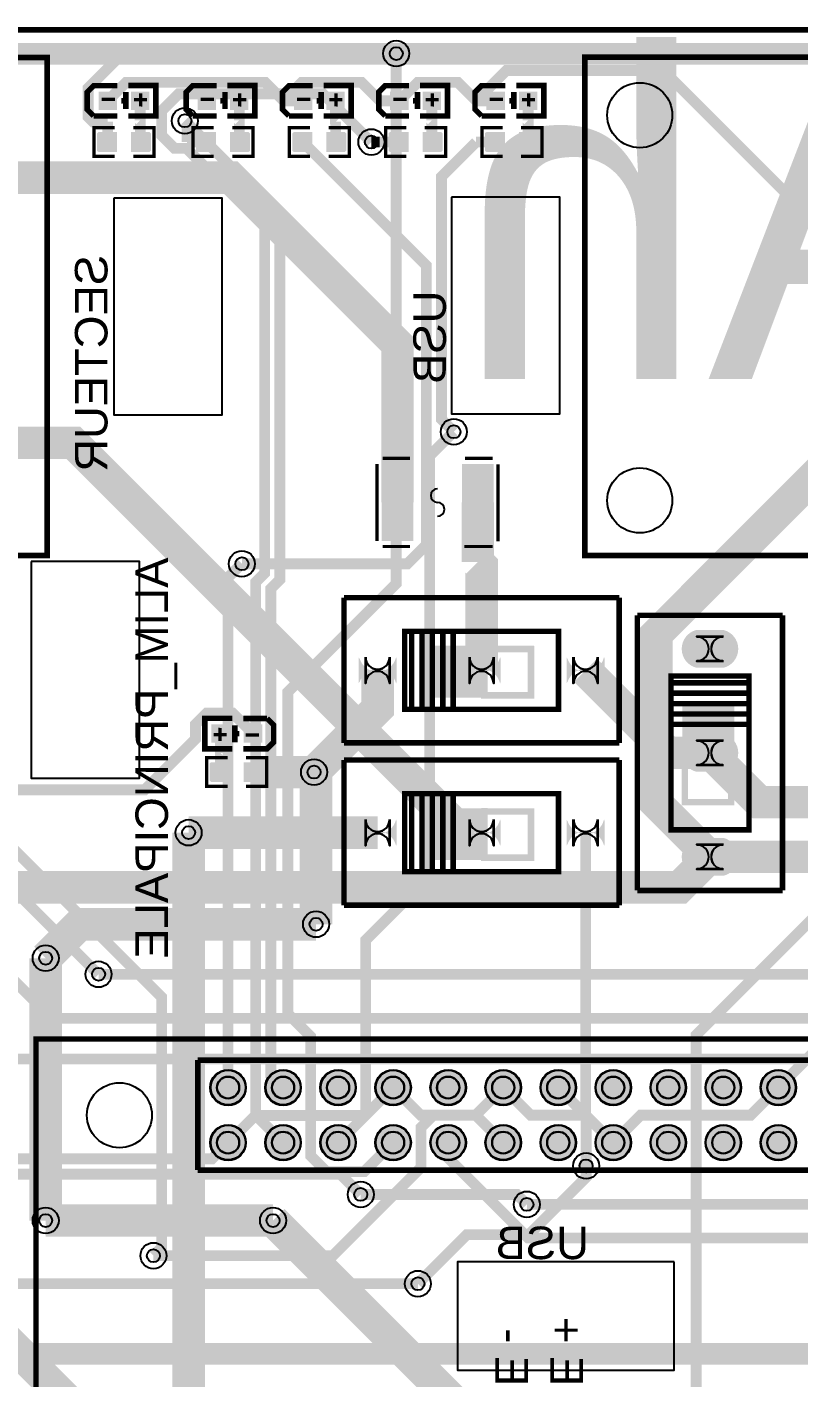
# Model space of a CAD drawing. Header units: millimetres. Extents: x 0 to 119, y 0 to 95.
# Drawn here: x 36.3 to 71.9, y 33 to 95.4 of the extents above; entities that cross this region are included whole.
import ezdxf

# ---------------------------------------------------------------- set-up
doc = ezdxf.new("R2010")
doc.units = ezdxf.units.MM
for name, color, linetype, true_color in [('BoardOutLine', 7, 'Continuous', 0xff00ff), ('BottomLayer', 7, 'Continuous', 0x0000ff), ('BottomSilkLayer', 7, 'Continuous', 0x66cc33), ('BottomSolderMaskLayer', 7, 'Continuous', 0xaa00ff), ('Document', 7, 'Continuous', 0xffffff), ('Hole', 7, 'Continuous', 0x222222), ('Multi-Layer', 7, 'Continuous', 0xc0c0c0), ('TopLayer', 7, 'Continuous', 0xff0000), ('TopPasteMaskLayer', 7, 'Continuous', 0x808080), ('TopSilkLayer', 7, 'Continuous', 0xffcc00), ('TopSolderMaskLayer', 7, 'Continuous', 0x800080)]:
    doc.layers.add(name, color=color, linetype=linetype, true_color=true_color)
doc.styles.get("Standard").update_dxf_attribs({"font": 'arial.ttf'})

msp = doc.modelspace()

# ---------------------------------------------------------------- hatches: boundary and pattern name
at = {"layer": 'BottomSolderMaskLayer'}
for points in [[(68.436, 67.524, -0.785398), (68.436, 65.774), (67.2, 65.774, -0.785398), (67.2, 67.524)], [(53.352, 66.269, -0.785398), (51.601, 66.269), (51.601, 65.049, -0.785398), (53.352, 65.049)], [(58.152, 66.269, -0.785398), (56.402, 66.269), (56.402, 65.049, -0.785398), (58.152, 65.049)], [(62.951, 66.269, -0.785398), (61.201, 66.269), (61.201, 65.049, -0.785398), (62.951, 65.049)], [(68.436, 62.724, -0.785398), (68.436, 60.974), (67.2, 60.974, -0.785398), (67.2, 62.724)], [(53.352, 58.776, -0.785398), (51.601, 58.776), (51.601, 57.556, -0.785398), (53.352, 57.556)], [(58.152, 58.776, -0.785398), (56.402, 58.776), (56.402, 57.556, -0.785398), (58.152, 57.556)], [(62.951, 58.776, -0.785398), (61.201, 58.776), (61.201, 57.556, -0.785398), (62.951, 57.556)], [(68.436, 57.924, -0.785398), (68.436, 56.174), (67.2, 56.174, -0.785398), (67.2, 57.924)], [(44.748, 46.398, 1), (46.398, 46.398, 1)], [(47.288, 46.398, 1), (48.938, 46.398, 1)], [(49.828, 46.398, 1), (51.478, 46.398, 1)], [(52.368, 46.398, 1), (54.018, 46.398, 1)], [(54.908, 46.398, 1), (56.558, 46.398, 1)], [(57.448, 46.398, 1), (59.098, 46.398, 1)], [(59.988, 46.398, 1), (61.638, 46.398, 1)], [(62.528, 46.398, 1), (64.178, 46.398, 1)], [(65.068, 46.398, 1), (66.718, 46.398, 1)], [(67.608, 46.398, 1), (69.258, 46.398, 1)], [(70.148, 46.398, 1), (71.798, 46.398, 1)], [(44.748, 43.858, 1), (46.398, 43.858, 1)], [(47.288, 43.858, 1), (48.938, 43.858, 1)], [(49.828, 43.858, 1), (51.478, 43.858, 1)], [(52.368, 43.858, 1), (54.018, 43.858, 1)], [(54.908, 43.858, 1), (56.558, 43.858, 1)], [(57.448, 43.858, 1), (59.098, 43.858, 1)], [(59.988, 43.858, 1), (61.638, 43.858, 1)], [(62.528, 43.858, 1), (64.178, 43.858, 1)], [(65.068, 43.858, 1), (66.718, 43.858, 1)], [(67.608, 43.858, 1), (69.258, 43.858, 1)], [(70.148, 43.858, 1), (71.798, 43.858, 1)]]:
    msp.add_hatch(color=256, dxfattribs=at).paths.add_polyline_path(points)
at = {"layer": 'Document'}
for points in [[(41.459, 91.685), (41.459, 92.293), (41.612, 92.293), (41.612, 91.682), (41.606, 91.682)], [(46.031, 91.685), (46.031, 92.293), (46.185, 92.293), (46.185, 91.682), (46.178, 91.682)], [(50.476, 91.685), (50.476, 92.293), (50.63, 92.293), (50.63, 91.682), (50.623, 91.682)], [(54.921, 91.685), (54.921, 92.293), (55.075, 92.293), (55.075, 91.682), (55.068, 91.682)], [(59.366, 91.685), (59.366, 92.293), (59.52, 92.293), (59.52, 91.682), (59.513, 91.682)], [(39.741, 92.092), (40.349, 92.092), (40.349, 91.938), (39.738, 91.938), (39.738, 91.945)], [(41.229, 92.08), (41.837, 92.08), (41.837, 91.926), (41.226, 91.926), (41.226, 91.933)], [(44.313, 92.092), (44.921, 92.092), (44.921, 91.938), (44.31, 91.938), (44.31, 91.945)], [(45.801, 92.08), (46.409, 92.08), (46.409, 91.926), (45.798, 91.926), (45.798, 91.933)], [(48.758, 92.092), (49.366, 92.092), (49.366, 91.938), (48.755, 91.938), (48.755, 91.945)], [(50.246, 92.08), (50.854, 92.08), (50.854, 91.926), (50.243, 91.926), (50.243, 91.933)], [(53.203, 92.092), (53.811, 92.092), (53.811, 91.938), (53.2, 91.938), (53.2, 91.945)], [(54.691, 92.08), (55.299, 92.08), (55.299, 91.926), (54.688, 91.926), (54.688, 91.933)], [(57.648, 92.092), (58.256, 92.092), (58.256, 91.938), (57.645, 91.938), (57.645, 91.945)], [(59.136, 92.08), (59.744, 92.08), (59.744, 91.926), (59.133, 91.926), (59.133, 91.933)], [(54.876, 66.789), (57.276, 66.789), (57.276, 64.389), (54.876, 64.389)], [(57.257, 64.358), (57.257, 66.758), (57.257, 66.796), (57.561, 66.796), (57.561, 64.356), (57.46, 64.356)], [(57.263, 66.789), (59.663, 66.789), (59.701, 66.789), (59.701, 66.485), (57.261, 66.485), (57.261, 66.585)], [(59.401, 64.349), (59.401, 66.749), (59.401, 66.786), (59.705, 66.786), (59.705, 64.346), (59.604, 64.346)], [(57.255, 64.652), (59.655, 64.652), (59.693, 64.652), (59.693, 64.348), (57.253, 64.348), (57.253, 64.449)], [(68.948, 64.249), (68.948, 61.849), (66.548, 61.849), (66.548, 64.249)], [(45.282, 63.002), (45.282, 62.394), (45.129, 62.394), (45.129, 63.005), (45.135, 63.005)], [(45.512, 62.606), (44.904, 62.606), (44.904, 62.76), (45.515, 62.76), (45.515, 62.753)], [(47, 62.594), (46.392, 62.594), (46.392, 62.748), (47.003, 62.748), (47.003, 62.741)], [(66.811, 61.87), (66.811, 59.47), (66.811, 59.433), (66.507, 59.433), (66.507, 61.872), (66.608, 61.872)], [(66.517, 61.869), (68.917, 61.869), (68.955, 61.869), (68.955, 61.565), (66.515, 61.565), (66.515, 61.665)], [(68.947, 61.862), (68.947, 59.462), (68.947, 59.424), (68.644, 59.424), (68.644, 61.864), (68.744, 61.864)], [(54.876, 59.296), (57.276, 59.296), (57.276, 56.896), (54.876, 56.896)], [(57.257, 56.865), (57.257, 59.265), (57.257, 59.303), (57.561, 59.303), (57.561, 56.863), (57.46, 56.863)], [(57.263, 59.296), (59.663, 59.296), (59.701, 59.296), (59.701, 58.992), (57.261, 58.992), (57.261, 59.092)], [(59.401, 56.856), (59.401, 59.256), (59.401, 59.293), (59.705, 59.293), (59.705, 56.853), (59.604, 56.853)], [(66.507, 59.725), (68.907, 59.725), (68.945, 59.725), (68.945, 59.421), (66.505, 59.421), (66.505, 59.522)], [(57.255, 57.159), (59.655, 57.159), (59.693, 57.159), (59.693, 56.855), (57.253, 56.855), (57.253, 56.956)]]:
    msp.add_hatch(color=256, dxfattribs=at).paths.add_polyline_path(points)
at = {"layer": 'Multi-Layer'}
for points in [[(68.418, 67.499, -0.785398), (68.418, 65.799), (67.218, 65.799, -0.785398), (67.218, 67.499)], [(53.327, 66.259, -0.785398), (51.627, 66.259), (51.627, 65.059, -0.785398), (53.327, 65.059)], [(58.127, 66.259, -0.785398), (56.427, 66.259), (56.427, 65.059, -0.785398), (58.127, 65.059)], [(62.926, 66.259, -0.785398), (61.226, 66.259), (61.226, 65.059, -0.785398), (62.926, 65.059)], [(68.418, 62.699, -0.785398), (68.418, 60.999), (67.218, 60.999, -0.785398), (67.218, 62.699)], [(53.327, 58.766, -0.785398), (51.627, 58.766), (51.627, 57.566, -0.785398), (53.327, 57.566)], [(58.127, 58.766, -0.785398), (56.427, 58.766), (56.427, 57.566, -0.785398), (58.127, 57.566)], [(62.926, 58.766, -0.785398), (61.226, 58.766), (61.226, 57.566, -0.785398), (62.926, 57.566)], [(68.418, 57.899, -0.785398), (68.418, 56.199), (67.218, 56.199, -0.785398), (67.218, 57.899)], [(44.773, 46.398, 1), (46.373, 46.398, 1)], [(47.313, 46.398, 1), (48.913, 46.398, 1)], [(49.853, 46.398, 1), (51.453, 46.398, 1)], [(52.393, 46.398, 1), (53.993, 46.398, 1)], [(54.933, 46.398, 1), (56.533, 46.398, 1)], [(57.473, 46.398, 1), (59.073, 46.398, 1)], [(60.013, 46.398, 1), (61.613, 46.398, 1)], [(62.553, 46.398, 1), (64.153, 46.398, 1)], [(65.093, 46.398, 1), (66.693, 46.398, 1)], [(67.633, 46.398, 1), (69.233, 46.398, 1)], [(70.173, 46.398, 1), (71.773, 46.398, 1)], [(44.773, 43.858, 1), (46.373, 43.858, 1)], [(47.313, 43.858, 1), (48.913, 43.858, 1)], [(49.853, 43.858, 1), (51.453, 43.858, 1)], [(52.393, 43.858, 1), (53.993, 43.858, 1)], [(54.933, 43.858, 1), (56.533, 43.858, 1)], [(57.473, 43.858, 1), (59.073, 43.858, 1)], [(60.013, 43.858, 1), (61.613, 43.858, 1)], [(62.553, 43.858, 1), (64.153, 43.858, 1)], [(65.093, 43.858, 1), (66.693, 43.858, 1)], [(67.633, 43.858, 1), (69.233, 43.858, 1)], [(70.173, 43.858, 1), (71.773, 43.858, 1)]]:
    msp.add_hatch(color=256, dxfattribs=at).paths.add_polyline_path(points)
at = {"layer": 'TopLayer'}
for points in [[(39.617, 92.348), (40.417, 92.348), (40.417, 91.548), (39.617, 91.548)], [(41.117, 92.348), (41.917, 92.348), (41.917, 91.548), (41.117, 91.548)], [(44.189, 92.348), (44.989, 92.348), (44.989, 91.548), (44.189, 91.548)], [(45.689, 92.348), (46.489, 92.348), (46.489, 91.548), (45.689, 91.548)], [(48.634, 92.348), (49.434, 92.348), (49.434, 91.548), (48.634, 91.548)], [(50.134, 92.348), (50.934, 92.348), (50.934, 91.548), (50.134, 91.548)], [(53.079, 92.348), (53.879, 92.348), (53.879, 91.548), (53.079, 91.548)], [(54.579, 92.348), (55.379, 92.348), (55.379, 91.548), (54.579, 91.548)], [(57.524, 92.348), (58.324, 92.348), (58.324, 91.548), (57.524, 91.548)], [(59.024, 92.348), (59.824, 92.348), (59.824, 91.548), (59.024, 91.548)], [(40.417, 89.611), (40.417, 90.475), (39.611, 90.475), (39.611, 89.611)], [(41.117, 89.611), (41.117, 90.475), (41.924, 90.475), (41.924, 89.611)], [(44.989, 89.611), (44.989, 90.475), (44.183, 90.475), (44.183, 89.611)], [(45.689, 89.611), (45.689, 90.475), (46.496, 90.475), (46.496, 89.611)], [(49.434, 89.611), (49.434, 90.475), (48.628, 90.475), (48.628, 89.611)], [(50.134, 89.611), (50.134, 90.475), (50.941, 90.475), (50.941, 89.611)], [(53.879, 89.611), (53.879, 90.475), (53.073, 90.475), (53.073, 89.611)], [(54.579, 89.611), (54.579, 90.475), (55.386, 90.475), (55.386, 89.611)], [(58.324, 89.611), (58.324, 90.475), (57.518, 90.475), (57.518, 89.611)], [(59.024, 89.611), (59.024, 90.475), (59.831, 90.475), (59.831, 89.611)], [(54.095, 75.156), (54.095, 71.657), (52.688, 71.657), (52.688, 75.156)], [(56.395, 75.156), (56.395, 71.657), (57.802, 71.657), (57.802, 75.156)], [(45.624, 62.338), (44.824, 62.338), (44.824, 63.138), (45.624, 63.138)], [(47.124, 62.338), (46.324, 62.338), (46.324, 63.138), (47.124, 63.138)], [(45.624, 61.392), (45.624, 60.528), (44.818, 60.528), (44.818, 61.392)], [(46.324, 61.392), (46.324, 60.528), (47.131, 60.528), (47.131, 61.392)]]:
    msp.add_hatch(color=256, dxfattribs=at).paths.add_polyline_path(points)
at = {"layer": 'TopPasteMaskLayer'}
for points in [[(39.617, 92.348), (40.417, 92.348), (40.417, 91.548), (39.617, 91.548)], [(41.117, 92.348), (41.917, 92.348), (41.917, 91.548), (41.117, 91.548)], [(44.189, 92.348), (44.989, 92.348), (44.989, 91.548), (44.189, 91.548)], [(45.689, 92.348), (46.489, 92.348), (46.489, 91.548), (45.689, 91.548)], [(48.634, 92.348), (49.434, 92.348), (49.434, 91.548), (48.634, 91.548)], [(50.134, 92.348), (50.934, 92.348), (50.934, 91.548), (50.134, 91.548)], [(53.079, 92.348), (53.879, 92.348), (53.879, 91.548), (53.079, 91.548)], [(54.579, 92.348), (55.379, 92.348), (55.379, 91.548), (54.579, 91.548)], [(57.524, 92.348), (58.324, 92.348), (58.324, 91.548), (57.524, 91.548)], [(59.024, 92.348), (59.824, 92.348), (59.824, 91.548), (59.024, 91.548)], [(39.572, 89.593), (40.372, 89.593), (40.422, 89.643), (40.422, 89.871), (40.052, 89.871), (40.052, 90.201), (40.422, 90.201), (40.422, 90.443), (40.372, 90.493), (39.572, 90.493), (39.522, 90.443), (39.522, 89.643)], [(41.962, 90.493), (41.162, 90.493), (41.112, 90.443), (41.112, 90.215), (41.482, 90.215), (41.482, 89.885), (41.112, 89.885), (41.112, 89.643), (41.162, 89.593), (41.962, 89.593), (42.012, 89.643), (42.012, 90.443)], [(44.144, 89.593), (44.944, 89.593), (44.994, 89.643), (44.994, 89.871), (44.624, 89.871), (44.624, 90.201), (44.994, 90.201), (44.994, 90.443), (44.944, 90.493), (44.144, 90.493), (44.094, 90.443), (44.094, 89.643)], [(46.534, 90.493), (45.734, 90.493), (45.684, 90.443), (45.684, 90.215), (46.054, 90.215), (46.054, 89.885), (45.684, 89.885), (45.684, 89.643), (45.734, 89.593), (46.534, 89.593), (46.584, 89.643), (46.584, 90.443)], [(48.589, 89.593), (49.389, 89.593), (49.439, 89.643), (49.439, 89.871), (49.069, 89.871), (49.069, 90.201), (49.439, 90.201), (49.439, 90.443), (49.389, 90.493), (48.589, 90.493), (48.539, 90.443), (48.539, 89.643)], [(50.979, 90.493), (50.179, 90.493), (50.129, 90.443), (50.129, 90.215), (50.499, 90.215), (50.499, 89.885), (50.129, 89.885), (50.129, 89.643), (50.179, 89.593), (50.979, 89.593), (51.029, 89.643), (51.029, 90.443)], [(53.034, 89.593), (53.834, 89.593), (53.884, 89.643), (53.884, 89.871), (53.514, 89.871), (53.514, 90.201), (53.884, 90.201), (53.884, 90.443), (53.834, 90.493), (53.034, 90.493), (52.984, 90.443), (52.984, 89.643)], [(55.424, 90.493), (54.624, 90.493), (54.574, 90.443), (54.574, 90.215), (54.944, 90.215), (54.944, 89.885), (54.574, 89.885), (54.574, 89.643), (54.624, 89.593), (55.424, 89.593), (55.474, 89.643), (55.474, 90.443)], [(57.479, 89.593), (58.279, 89.593), (58.329, 89.643), (58.329, 89.871), (57.959, 89.871), (57.959, 90.201), (58.329, 90.201), (58.329, 90.443), (58.279, 90.493), (57.479, 90.493), (57.429, 90.443), (57.429, 89.643)], [(59.869, 90.493), (59.069, 90.493), (59.019, 90.443), (59.019, 90.215), (59.389, 90.215), (59.389, 89.885), (59.019, 89.885), (59.019, 89.643), (59.069, 89.593), (59.869, 89.593), (59.919, 89.643), (59.919, 90.443)], [(54.095, 75.056), (54.095, 74.101), (53.995, 74.001), (53.717, 74.001), (53.617, 73.901), (53.617, 72.911), (53.717, 72.811), (53.995, 72.811), (54.095, 72.711), (54.095, 71.757), (53.995, 71.657), (52.788, 71.657), (52.688, 71.757), (52.688, 75.056), (52.788, 75.156), (53.995, 75.156)], [(56.395, 75.056), (56.395, 74.101), (56.495, 74.001), (56.773, 74.001), (56.873, 73.901), (56.873, 72.911), (56.773, 72.811), (56.495, 72.811), (56.395, 72.711), (56.395, 71.757), (56.495, 71.657), (57.702, 71.657), (57.802, 71.757), (57.802, 75.056), (57.702, 75.156), (56.495, 75.156)], [(45.624, 62.338), (44.824, 62.338), (44.824, 63.138), (45.624, 63.138)], [(47.124, 62.338), (46.324, 62.338), (46.324, 63.138), (47.124, 63.138)], [(44.779, 60.51), (45.579, 60.51), (45.629, 60.56), (45.629, 60.788), (45.259, 60.788), (45.259, 61.118), (45.629, 61.118), (45.629, 61.36), (45.579, 61.41), (44.779, 61.41), (44.729, 61.36), (44.729, 60.56)], [(47.169, 61.41), (46.369, 61.41), (46.319, 61.36), (46.319, 61.132), (46.689, 61.132), (46.689, 60.802), (46.319, 60.802), (46.319, 60.56), (46.369, 60.51), (47.169, 60.51), (47.219, 60.56), (47.219, 61.36)]]:
    msp.add_hatch(color=256, dxfattribs=at).paths.add_polyline_path(points)
at = {"layer": 'TopSolderMaskLayer'}
for points in [[(39.592, 92.374), (40.442, 92.374), (40.442, 91.523), (39.592, 91.523)], [(41.092, 92.374), (41.942, 92.374), (41.942, 91.523), (41.092, 91.523)], [(44.164, 92.374), (45.015, 92.374), (45.015, 91.523), (44.164, 91.523)], [(45.664, 92.374), (46.515, 92.374), (46.515, 91.523), (45.664, 91.523)], [(48.609, 92.374), (49.46, 92.374), (49.46, 91.523), (48.609, 91.523)], [(50.109, 92.374), (50.96, 92.374), (50.96, 91.523), (50.109, 91.523)], [(53.054, 92.374), (53.905, 92.374), (53.905, 91.523), (53.054, 91.523)], [(54.554, 92.374), (55.405, 92.374), (55.405, 91.523), (54.554, 91.523)], [(57.499, 92.374), (58.35, 92.374), (58.35, 91.523), (57.499, 91.523)], [(58.999, 92.374), (59.85, 92.374), (59.85, 91.523), (58.999, 91.523)], [(40.442, 89.586), (40.442, 90.501), (39.585, 90.501), (39.585, 89.586)], [(41.092, 89.586), (41.092, 90.501), (41.949, 90.501), (41.949, 89.586)], [(45.014, 89.586), (45.014, 90.501), (44.157, 90.501), (44.157, 89.586)], [(45.664, 89.586), (45.664, 90.501), (46.521, 90.501), (46.521, 89.586)], [(49.459, 89.586), (49.459, 90.501), (48.602, 90.501), (48.602, 89.586)], [(50.109, 89.586), (50.109, 90.501), (50.966, 90.501), (50.966, 89.586)], [(53.905, 89.586), (53.905, 90.501), (53.047, 90.501), (53.047, 89.586)], [(54.554, 89.586), (54.554, 90.501), (55.411, 90.501), (55.411, 89.586)], [(58.35, 89.586), (58.35, 90.501), (57.492, 90.501), (57.492, 89.586)], [(58.999, 89.586), (58.999, 90.501), (59.856, 90.501), (59.856, 89.586)], [(54.121, 75.181), (54.121, 71.631), (52.663, 71.631), (52.663, 75.181)], [(56.37, 75.181), (56.37, 71.631), (57.827, 71.631), (57.827, 75.181)], [(68.436, 67.524, -0.785398), (68.436, 65.774), (67.2, 65.774, -0.785398), (67.2, 67.524)], [(53.352, 66.269, -0.785398), (51.601, 66.269), (51.601, 65.049, -0.785398), (53.352, 65.049)], [(58.152, 66.269, -0.785398), (56.402, 66.269), (56.402, 65.049, -0.785398), (58.152, 65.049)], [(62.951, 66.269, -0.785398), (61.201, 66.269), (61.201, 65.049, -0.785398), (62.951, 65.049)], [(45.649, 62.313), (44.799, 62.313), (44.799, 63.164), (45.649, 63.164)], [(47.149, 62.313), (46.299, 62.313), (46.299, 63.164), (47.149, 63.164)], [(68.436, 62.724, -0.785398), (68.436, 60.974), (67.2, 60.974, -0.785398), (67.2, 62.724)], [(45.649, 61.418), (45.649, 60.503), (44.792, 60.503), (44.792, 61.418)], [(46.299, 61.418), (46.299, 60.503), (47.156, 60.503), (47.156, 61.418)], [(53.352, 58.776, -0.785398), (51.601, 58.776), (51.601, 57.556, -0.785398), (53.352, 57.556)], [(58.152, 58.776, -0.785398), (56.402, 58.776), (56.402, 57.556, -0.785398), (58.152, 57.556)], [(62.951, 58.776, -0.785398), (61.201, 58.776), (61.201, 57.556, -0.785398), (62.951, 57.556)], [(68.436, 57.924, -0.785398), (68.436, 56.174), (67.2, 56.174, -0.785398), (67.2, 57.924)], [(44.748, 46.398, 1), (46.398, 46.398, 1)], [(47.288, 46.398, 1), (48.938, 46.398, 1)], [(49.828, 46.398, 1), (51.478, 46.398, 1)], [(52.368, 46.398, 1), (54.018, 46.398, 1)], [(54.908, 46.398, 1), (56.558, 46.398, 1)], [(57.448, 46.398, 1), (59.098, 46.398, 1)], [(59.988, 46.398, 1), (61.638, 46.398, 1)], [(62.528, 46.398, 1), (64.178, 46.398, 1)], [(65.068, 46.398, 1), (66.718, 46.398, 1)], [(67.608, 46.398, 1), (69.258, 46.398, 1)], [(70.148, 46.398, 1), (71.798, 46.398, 1)], [(44.748, 43.858, 1), (46.398, 43.858, 1)], [(47.288, 43.858, 1), (48.938, 43.858, 1)], [(49.828, 43.858, 1), (51.478, 43.858, 1)], [(52.368, 43.858, 1), (54.018, 43.858, 1)], [(54.908, 43.858, 1), (56.558, 43.858, 1)], [(57.448, 43.858, 1), (59.098, 43.858, 1)], [(59.988, 43.858, 1), (61.638, 43.858, 1)], [(62.528, 43.858, 1), (64.178, 43.858, 1)], [(65.068, 43.858, 1), (66.718, 43.858, 1)], [(67.608, 43.858, 1), (69.258, 43.858, 1)], [(70.148, 43.858, 1), (71.798, 43.858, 1)]]:
    msp.add_hatch(color=256, dxfattribs=at).paths.add_polyline_path(points)

# ---------------------------------------------------------------- linework, layer by layer
at = {"layer": 'BoardOutLine', "const_width": 0.254}
msp.add_lwpolyline([(7, 0), (0, 0), (0, 95.225), (102.596, 95.225)], dxfattribs=at)
at = {"layer": 'BottomLayer'}
for points, const_width in [([(53.193, 43.858), (51.852, 42.517), (50.11, 42.517), (49.383, 43.245), (49.383, 48.76), (48.332, 49.812), (48.332, 64.654), (53.334, 69.656), (53.334, 94.125)], 0.5), ([(48.113, 43.858), (46.843, 45.128), (46.843, 69.723), (47.261, 70.141), (47.261, 86.146), (43.654, 89.754), (43.096, 89.754), (42.507, 90.342), (42.507, 91.484), (43.294, 92.27), (49.959, 92.27), (52.186, 90.043)], 0.5), ([(48.113, 46.398), (47.545, 46.966), (47.545, 69.432), (47.963, 69.85), (47.963, 86.639), (43.578, 91.024)], 0.5), ([(42.127, 38.639), (42.508, 39.02), (42.508, 50.576), (21.191, 71.892), (21.191, 86.741)], 0.5), ([(99.939, 82.462), (88.499, 71.022), (88.499, 69.439), (82.894, 63.834), (82.191, 63.834), (67.181, 48.825), (67.181, 25.599), (62.106, 20.524), (62.106, 10.591)], 0.5), ([(50.653, 43.858), (51.923, 45.128), (51.923, 53.199), (54.877, 56.152), (54.877, 75.551), (55.995, 76.67)], 0.5), ([(45.573, 46.398), (45.573, 69.94), (46.21, 70.577)], 0.5), ([(52.476, 65.659), (52.476, 63.895), (49.542, 60.96)], 1.5), ([(67.818, 61.849), (65.886, 61.849), (62.076, 65.659)], 1.5), ([(49.542, 60.96), (49.634, 60.867), (49.634, 53.937)], 1.5), ([(17.018, 58.475), (18.319, 59.776), (31.446, 59.776), (39.595, 51.627)], 0.5), ([(58.166, 9.017), (58.166, 15.48), (43.751, 29.895), (43.751, 58.166)], 1.5), ([(62.076, 58.166), (62.076, 45.128)], 0.5), ([(24.638, 55.935), (24.638, 45.485), (48.006, 22.117), (48.006, 9.017)], 1.5), ([(37.153, 52.37), (37.153, 40.26)], 1.5), ([(70.973, 46.398), (74.45, 49.875), (74.45, 52.959)], 0.5), ([(58.273, 46.398), (57.003, 45.128), (54.463, 45.128), (53.193, 46.398)], 0.5), ([(58.273, 46.398), (59.543, 45.128), (62.076, 45.128)], 0.5), ([(62.076, 45.128), (62.083, 45.128), (63.353, 43.858)], 0.5), ([(54.334, 37.347), (56.598, 39.61), (59.455, 39.61), (62.101, 42.256), (62.101, 42.783)], 0.5), ([(59.364, 41.007), (58.906, 41.466), (51.698, 41.466)], 0.5), ([(47.648, 40.26), (60.479, 27.429), (60.479, 9.244), (60.706, 9.017)], 1.5)]:
    msp.add_lwpolyline(points, dxfattribs=dict(at, const_width=const_width))
at = {"layer": 'BottomSilkLayer', "const_width": 1}
msp.add_lwpolyline([(5.207, 94.107), (96.207, 94.107), (96.207, 34.107), (5.207, 34.107), (5.207, 94.107)], close=True, dxfattribs=at)
at = {"layer": 'BottomSolderMaskLayer'}
for points in [[(68.436, 67.215), (67.2, 67.215)], [(51.91, 66.269), (51.91, 65.049)], [(53.043, 66.269), (53.043, 65.049)], [(56.71, 66.269), (56.71, 65.049)], [(57.843, 66.269), (57.843, 65.049)], [(61.51, 66.269), (61.51, 65.049)], [(62.643, 66.269), (62.643, 65.049)], [(68.436, 66.083), (67.2, 66.083)], [(68.436, 62.415), (67.2, 62.415)], [(68.436, 61.283), (67.2, 61.283)], [(51.91, 58.776), (51.91, 57.556)], [(53.043, 58.776), (53.043, 57.556)], [(56.71, 58.776), (56.71, 57.556)], [(57.843, 58.776), (57.843, 57.556)], [(61.51, 58.776), (61.51, 57.556)], [(62.643, 58.776), (62.643, 57.556)], [(68.436, 57.615), (67.2, 57.615)], [(68.436, 56.483), (67.2, 56.483)]]:
    msp.add_lwpolyline(points, close=True, dxfattribs=at)
for centre, radius in [((45.573, 46.398), 0.825), ((45.573, 46.398), 0.516), ((48.113, 46.398), 0.825), ((48.113, 46.398), 0.516), ((50.653, 46.398), 0.825), ((50.653, 46.398), 0.516), ((53.193, 46.398), 0.825), ((53.193, 46.398), 0.516), ((55.733, 46.398), 0.825), ((55.733, 46.398), 0.516), ((58.273, 46.398), 0.825), ((58.273, 46.398), 0.516), ((60.813, 46.398), 0.825), ((60.813, 46.398), 0.516), ((63.353, 46.398), 0.825), ((63.353, 46.398), 0.516), ((65.893, 46.398), 0.825), ((65.893, 46.398), 0.516), ((68.433, 46.398), 0.825), ((68.433, 46.398), 0.516), ((70.973, 46.398), 0.825), ((70.973, 46.398), 0.516), ((45.573, 43.858), 0.825), ((45.573, 43.858), 0.516), ((48.113, 43.858), 0.825), ((48.113, 43.858), 0.516), ((50.653, 43.858), 0.825), ((50.653, 43.858), 0.516), ((53.193, 43.858), 0.825), ((53.193, 43.858), 0.516), ((55.733, 43.858), 0.825), ((55.733, 43.858), 0.516), ((58.273, 43.858), 0.825), ((58.273, 43.858), 0.516), ((60.813, 43.858), 0.825), ((60.813, 43.858), 0.516), ((63.353, 43.858), 0.825), ((63.353, 43.858), 0.516), ((65.893, 43.858), 0.825), ((65.893, 43.858), 0.516), ((68.433, 43.858), 0.825), ((68.433, 43.858), 0.516), ((70.973, 43.858), 0.825), ((70.973, 43.858), 0.516)]:
    msp.add_circle(centre, radius, dxfattribs=at)
for centre, start, end in [((67.2, 66.649), 270, 450), ((68.436, 66.649), 450, 270), ((52.476, 66.269), 180, 0), ((57.276, 66.269), 180, 0), ((62.076, 66.269), 180, 0), ((52.476, 65.049), 0, 180), ((57.276, 65.049), 0, 180), ((62.076, 65.049), 0, 180), ((67.2, 61.849), 270, 450), ((68.436, 61.849), 450, 270), ((52.476, 58.776), 180, 0), ((57.276, 58.776), 180, 0), ((62.076, 58.776), 180, 0), ((52.476, 57.556), 0, 180), ((57.276, 57.556), 0, 180), ((62.076, 57.556), 0, 180), ((67.2, 57.049), 270, 450), ((68.436, 57.049), 450, 270)]:
    msp.add_arc(centre, 0.566, start, end, dxfattribs=at)
at = {"layer": 'Hole'}
for centre in [(53.334, 94.125), (43.578, 91.024), (52.186, 90.043), (55.995, 76.67), (46.21, 70.577), (49.542, 60.96), (43.751, 58.166), (49.634, 53.937), (37.153, 52.37), (39.595, 51.627), (62.101, 42.783), (51.698, 41.466), (59.364, 41.007), (37.153, 40.26), (47.648, 40.26), (42.127, 38.639), (54.335, 37.347)]:
    msp.add_circle(centre, 0.3, dxfattribs=at)
at = {"layer": 'Multi-Layer'}
for points in [[(40.299, 87.448), (40.299, 77.448), (45.299, 77.448), (45.299, 87.448)], [(55.88, 87.503), (55.88, 77.503), (60.88, 77.503), (60.88, 87.503)], [(36.489, 70.684), (36.489, 60.684), (41.489, 60.684), (41.489, 70.684)], [(68.418, 67.199), (67.218, 67.199)], [(51.926, 66.259), (51.926, 65.059)], [(53.026, 66.259), (53.026, 65.059)], [(56.726, 66.259), (56.726, 65.059)], [(57.826, 66.259), (57.826, 65.059)], [(61.526, 66.259), (61.526, 65.059)], [(62.626, 66.259), (62.626, 65.059)], [(68.418, 66.099), (67.218, 66.099)], [(68.418, 62.399), (67.218, 62.399)], [(68.418, 61.299), (67.218, 61.299)], [(51.926, 58.766), (51.926, 57.566)], [(53.026, 58.766), (53.026, 57.566)], [(56.726, 58.766), (56.726, 57.566)], [(57.826, 58.766), (57.826, 57.566)], [(61.526, 58.766), (61.526, 57.566)], [(62.626, 58.766), (62.626, 57.566)], [(68.418, 57.599), (67.218, 57.599)], [(68.418, 56.499), (67.218, 56.499)], [(66.167, 38.354), (56.167, 38.354), (56.167, 33.354), (66.167, 33.354)]]:
    msp.add_lwpolyline(points, close=True, dxfattribs=at)
for centre, radius in [((53.334, 94.125), 0.6), ((64.579, 91.282), 1.5), ((43.578, 91.024), 0.6), ((52.186, 90.043), 0.6), ((55.995, 76.67), 0.6), ((64.579, 73.502), 1.5), ((46.21, 70.577), 0.6), ((49.542, 60.96), 0.6), ((43.751, 58.166), 0.6), ((49.634, 53.937), 0.6), ((37.153, 52.37), 0.6), ((39.595, 51.627), 0.6), ((45.573, 46.398), 0.8), ((45.573, 46.398), 0.5), ((48.113, 46.398), 0.8), ((48.113, 46.398), 0.5), ((50.653, 46.398), 0.8), ((50.653, 46.398), 0.5), ((53.193, 46.398), 0.8), ((53.193, 46.398), 0.5), ((55.733, 46.398), 0.8), ((55.733, 46.398), 0.5), ((58.273, 46.398), 0.8), ((58.273, 46.398), 0.5), ((60.813, 46.398), 0.8), ((60.813, 46.398), 0.5), ((63.353, 46.398), 0.8), ((63.353, 46.398), 0.5), ((65.893, 46.398), 0.8), ((65.893, 46.398), 0.5), ((68.433, 46.398), 0.8), ((68.433, 46.398), 0.5), ((70.973, 46.398), 0.8), ((70.973, 46.398), 0.5), ((40.556, 45.12), 1.5), ((45.573, 43.858), 0.8), ((45.573, 43.858), 0.5), ((48.113, 43.858), 0.8), ((48.113, 43.858), 0.5), ((50.653, 43.858), 0.8), ((50.653, 43.858), 0.5), ((53.193, 43.858), 0.8), ((53.193, 43.858), 0.5), ((55.733, 43.858), 0.8), ((55.733, 43.858), 0.5), ((58.273, 43.858), 0.8), ((58.273, 43.858), 0.5), ((60.813, 43.858), 0.8), ((60.813, 43.858), 0.5), ((63.353, 43.858), 0.8), ((63.353, 43.858), 0.5), ((65.893, 43.858), 0.8), ((65.893, 43.858), 0.5), ((68.433, 43.858), 0.8), ((68.433, 43.858), 0.5), ((70.973, 43.858), 0.8), ((70.973, 43.858), 0.5), ((62.101, 42.783), 0.6), ((51.698, 41.466), 0.6), ((59.364, 41.007), 0.6), ((37.153, 40.26), 0.6), ((47.648, 40.26), 0.6), ((42.127, 38.639), 0.6), ((54.335, 37.347), 0.6)]:
    msp.add_circle(centre, radius, dxfattribs=at)
for centre, start, end in [((67.218, 66.649), 270, 450), ((68.418, 66.649), 450, 270), ((52.476, 66.259), 180, 0), ((57.276, 66.259), 180, 0), ((62.076, 66.259), 180, 0), ((52.476, 65.059), 0, 180), ((57.276, 65.059), 0, 180), ((62.076, 65.059), 0, 180), ((67.218, 61.849), 270, 450), ((68.418, 61.849), 450, 270), ((52.476, 58.766), 180, 0), ((57.276, 58.766), 180, 0), ((62.076, 58.766), 180, 0), ((52.476, 57.566), 0, 180), ((57.276, 57.566), 0, 180), ((62.076, 57.566), 0, 180), ((67.218, 57.049), 270, 450), ((68.418, 57.049), 450, 270)]:
    msp.add_arc(centre, 0.55, start, end, dxfattribs=at)
at = {"layer": 'TopLayer'}
for points, const_width in [([(40.014, 90.976), (39.337, 90.976), (39.111, 91.201), (39.111, 92.528), (40.709, 94.125), (53.334, 94.125)], 0.5), ([(88.513, 84.963), (74.051, 84.963), (65.67, 93.344), (58.42, 93.344), (57.024, 91.948)], 0.5), ([(44.589, 92.8), (40.869, 92.8), (40.017, 91.948)], 0.5), ([(44.589, 92.8), (44.589, 91.948)], 0.5), ([(48.134, 91.948), (47.282, 92.8), (44.589, 92.8)], 0.5), ([(48.134, 91.948), (48.985, 92.8), (51.727, 92.8), (52.579, 91.948)], 0.5), ([(53.479, 91.948), (54.331, 92.8), (56.172, 92.8), (57.024, 91.948)], 0.5), ([(41.517, 91.948), (41.517, 91.047)], 0.5), ([(46.089, 91.948), (46.089, 91.047)], 0.5), ([(49.034, 91.948), (48.134, 91.948)], 0.5), ([(50.534, 91.948), (50.534, 90.979), (50.537, 90.976)], 0.5), ([(53.479, 91.948), (52.579, 91.948)], 0.5), ([(54.979, 91.948), (54.979, 91.047)], 0.5), ([(57.924, 91.948), (57.024, 91.948)], 0.5), ([(59.424, 91.948), (59.424, 91.047)], 0.5), ([(40.014, 90.043), (40.014, 90.976)], 0.5), ([(41.517, 91.047), (41.52, 91.044), (41.52, 90.043)], 0.5), ([(43.682, 90.043), (43.682, 90.92), (43.578, 91.024)], 0.5), ([(46.089, 91.047), (46.092, 91.044), (46.092, 90.043)], 0.5), ([(50.537, 90.043), (50.537, 90.976)], 0.5), ([(54.979, 91.047), (54.982, 91.044), (54.982, 90.043)], 0.5), ([(59.424, 91.047), (59.427, 91.044), (59.427, 90.043)], 0.5), ([(44.586, 90.043), (43.682, 90.043)], 0.5), ([(46.21, 70.577), (53.847, 70.577), (54.727, 71.457), (54.727, 84.347), (49.031, 90.043)], 0.5), ([(52.572, 90.043), (52.186, 90.043)], 0.5), ([(53.476, 90.043), (52.572, 90.043)], 0.5), ([(57.017, 90.043), (55.428, 88.455), (55.428, 77.236), (55.995, 76.67)], 0.5), ([(57.921, 90.043), (57.017, 90.043)], 0.5), ([(53.392, 73.406), (53.392, 80.709), (45.7, 88.4), (25.474, 88.4), (25.146, 88.727)], 1.5), ([(89.417, 79.883), (77.904, 79.883), (65.339, 67.318), (65.339, 59.528), (67.818, 57.049)], 1.5), ([(25.146, 75.565), (25.743, 76.162), (38.43, 76.162), (56.427, 58.166), (57.277, 58.166)], 1.5), ([(57.099, 73.406), (57.099, 70.656)], 1.5), ([(57.277, 65.659), (57.277, 70.478), (57.099, 70.656)], 1.5), ([(46.724, 62.738), (45.77, 63.692), (44.598, 63.692), (44.073, 63.167), (44.073, 62.487), (41.728, 60.142), (15.429, 60.142)], 0.5), ([(45.224, 62.738), (45.224, 61.837)], 0.5), ([(67.818, 61.849), (70.091, 59.576), (75.628, 59.576), (76.318, 60.267), (76.318, 60.96)], 1.5), ([(45.224, 61.837), (45.221, 61.834), (45.221, 60.96)], 0.5), ([(49.542, 60.96), (46.727, 60.96)], 1.5), ([(81.133, 43.858), (79.845, 45.146), (77.898, 45.146), (77.323, 45.721), (77.323, 46.927), (76.532, 47.718), (18.304, 47.718), (10.46, 55.562), (10.46, 56.997), (11.938, 58.475)], 0.5), ([(52.476, 58.166), (43.751, 58.166)], 1.5), ([(67.818, 57.049), (66.407, 55.639), (24.934, 55.639), (24.638, 55.935)], 1.5), ([(67.818, 57.049), (73.86, 57.049), (77.95, 52.959)], 1.5), ([(11.938, 55.935), (13.608, 54.265), (32.772, 54.265), (37.44, 49.598), (77.933, 49.598), (81.133, 46.398)], 0.5), ([(49.634, 53.937), (38.719, 53.937), (37.153, 52.37)], 1.5), ([(39.595, 51.627), (77.423, 51.627), (80.943, 48.107), (81.308, 48.107), (82.403, 47.013), (82.403, 43.245), (83.131, 42.517), (84.872, 42.517), (86.213, 43.858)], 0.5), ([(45.573, 43.858), (44.827, 43.112), (30.692, 43.112), (30.352, 43.451), (18.975, 43.451), (11.44, 50.985), (3.472, 50.985), (2.794, 50.307), (2.794, 49.784)], 0.5), ([(53.193, 46.398), (51.905, 45.11), (46.825, 45.11), (45.573, 43.858)], 0.5), ([(60.813, 46.398), (62.101, 45.11), (62.101, 42.783)], 0.5), ([(70.973, 46.398), (69.703, 45.128), (64.623, 45.128), (63.353, 43.858)], 0.5), ([(42.127, 38.639), (50.407, 38.639), (54.481, 42.713), (54.481, 44.553), (55.056, 45.128), (57.003, 45.128), (58.273, 43.858)], 0.5), ([(99.568, 15.24), (75.351, 39.457), (59.428, 39.457), (55.733, 43.152), (55.733, 43.858)], 0.5), ([(59.364, 41.007), (90.982, 41.007), (93.833, 43.858)], 0.5), ([(29.917, 42.4), (50.764, 42.4), (51.698, 41.466)], 0.5), ([(47.648, 40.26), (37.153, 40.26)], 1.5), ([(54.334, 37.347), (5.08, 37.347)], 0.5)]:
    msp.add_lwpolyline(points, dxfattribs=dict(at, const_width=const_width))
at = {"layer": 'TopSilkLayer', "const_width": 0.254}
for points in [[(1.153, 93.942), (37.221, 93.942), (37.221, 70.955), (1.153, 70.955), (1.153, 93.942)], [(62.039, 93.962), (101.439, 93.962), (101.439, 70.962), (62.039, 70.962), (62.039, 93.962)], [(36.703, 48.641), (101.727, 48.641), (101.727, 18.669), (36.703, 18.669), (36.703, 48.641)]]:
    msp.add_lwpolyline(points, close=True, dxfattribs=at)
at = {"layer": 'TopSilkLayer'}
for points, const_width in [([(40.467, 92.648), (39.367, 92.648), (39.067, 92.348), (39.067, 91.548), (39.367, 91.248)], 0.254), ([(40.857, 92.348), (40.857, 91.568)], 0.254), ([(40.968, 92.649), (42.238, 92.649), (42.238, 91.247), (40.968, 91.247)], 0.254), ([(45.039, 92.648), (43.939, 92.648), (43.639, 92.348), (43.639, 91.548), (43.939, 91.248)], 0.254), ([(45.429, 92.348), (45.429, 91.568)], 0.254), ([(45.54, 92.649), (46.81, 92.649), (46.81, 91.247), (45.54, 91.247)], 0.254), ([(49.484, 92.648), (48.384, 92.648), (48.084, 92.348), (48.084, 91.548), (48.384, 91.248)], 0.254), ([(49.874, 92.348), (49.874, 91.568)], 0.254), ([(49.985, 92.649), (51.255, 92.649), (51.255, 91.247), (49.985, 91.247)], 0.254), ([(53.929, 92.648), (52.829, 92.648), (52.529, 92.348), (52.529, 91.548), (52.829, 91.248)], 0.254), ([(54.319, 92.348), (54.319, 91.568)], 0.254), ([(54.43, 92.649), (55.7, 92.649), (55.7, 91.247), (54.43, 91.247)], 0.254), ([(58.374, 92.648), (57.274, 92.648), (56.974, 92.348), (56.974, 91.548), (57.274, 91.248)], 0.254), ([(58.764, 92.348), (58.764, 91.568)], 0.254), ([(58.875, 92.649), (60.145, 92.649), (60.145, 91.247), (58.875, 91.247)], 0.254), ([(40.857, 91.95), (40.648, 91.948)], 0.254), ([(45.429, 91.95), (45.22, 91.948)], 0.254), ([(49.874, 91.95), (49.665, 91.948)], 0.254), ([(54.319, 91.95), (54.11, 91.948)], 0.254), ([(58.764, 91.95), (58.555, 91.948)], 0.254), ([(39.367, 91.248), (40.467, 91.248)], 0.254), ([(43.939, 91.248), (45.039, 91.248)], 0.254), ([(48.384, 91.248), (49.484, 91.248)], 0.254), ([(52.829, 91.248), (53.929, 91.248)], 0.254), ([(57.274, 91.248), (58.374, 91.248)], 0.254), ([(40.341, 89.383), (39.382, 89.383), (39.382, 90.704), (40.341, 90.704)], 0.152), ([(41.193, 89.383), (42.152, 89.383), (42.152, 90.704), (41.193, 90.704)], 0.152), ([(44.913, 89.383), (43.954, 89.383), (43.954, 90.704), (44.913, 90.704)], 0.152), ([(45.765, 89.383), (46.724, 89.383), (46.724, 90.704), (45.765, 90.704)], 0.152), ([(49.358, 89.383), (48.399, 89.383), (48.399, 90.704), (49.358, 90.704)], 0.152), ([(50.21, 89.383), (51.169, 89.383), (51.169, 90.704), (50.21, 90.704)], 0.152), ([(53.803, 89.383), (52.844, 89.383), (52.844, 90.704), (53.803, 90.704)], 0.152), ([(54.655, 89.383), (55.614, 89.383), (55.614, 90.704), (54.655, 90.704)], 0.152), ([(58.248, 89.383), (57.289, 89.383), (57.289, 90.704), (58.248, 90.704)], 0.152), ([(59.1, 89.383), (60.059, 89.383), (60.059, 90.704), (59.1, 90.704)], 0.152), ([(53.975, 75.438), (52.705, 75.438)], 0.152), ([(56.515, 75.438), (57.785, 75.438)], 0.152), ([(52.451, 71.628), (52.451, 75.184)], 0.152), ([(58.039, 71.608), (58.039, 75.164)], 0.152), ([(52.705, 71.374), (53.975, 71.374)], 0.152), ([(57.785, 71.374), (56.48, 71.374)], 0.152), ([(50.926, 69.009), (50.926, 62.309)], 0.254), ([(50.926, 69.009), (63.626, 69.009)], 0.254), ([(63.626, 69.009), (63.626, 62.309)], 0.254), ([(71.168, 68.199), (64.468, 68.199)], 0.254), ([(64.468, 55.499), (64.468, 68.199)], 0.254), ([(71.168, 68.199), (71.168, 55.499)], 0.254), ([(59.726, 67.459), (53.726, 67.459), (53.726, 63.859), (60.826, 63.859), (60.826, 66.959), (60.826, 67.459), (59.826, 67.459)], 0.254), ([(54.044, 67.459), (54.044, 63.859), (54.034, 63.859)], 0.254), ([(54.524, 67.459), (54.524, 63.859), (54.514, 63.859)], 0.254), ([(55.003, 67.459), (55.003, 63.859), (54.994, 63.859)], 0.254), ([(55.483, 67.459), (55.483, 63.859), (55.474, 63.859)], 0.254), ([(55.963, 67.459), (55.963, 63.859), (56.019, 63.859)], 0.254), ([(60.017, 67.459), (59.593, 67.459)], 0.254), ([(69.618, 59.399), (69.618, 65.399), (66.018, 65.399), (66.018, 58.299), (69.118, 58.299), (69.618, 58.299), (69.618, 59.299)], 0.254), ([(69.618, 65.082), (66.018, 65.082), (66.018, 65.091)], 0.254), ([(69.618, 64.602), (66.018, 64.602), (66.018, 64.611)], 0.254), ([(69.618, 64.122), (66.018, 64.122), (66.018, 64.132)], 0.254), ([(69.618, 63.642), (66.018, 63.642), (66.018, 63.652)], 0.254), ([(45.773, 62.037), (44.503, 62.037), (44.503, 63.439), (45.773, 63.439)], 0.254), ([(45.884, 62.338), (45.884, 63.118)], 0.254), ([(46.274, 62.038), (47.374, 62.038), (47.674, 62.338), (47.674, 63.138), (47.374, 63.438)], 0.254), ([(47.374, 63.438), (46.274, 63.438)], 0.254), ([(69.618, 63.163), (66.018, 63.163), (66.018, 63.106)], 0.254), ([(45.884, 62.736), (46.093, 62.738)], 0.254), ([(63.626, 62.309), (50.926, 62.309)], 0.254), ([(45.548, 61.621), (44.589, 61.621), (44.589, 60.3), (45.548, 60.3)], 0.152), ([(46.4, 61.621), (47.359, 61.621), (47.359, 60.3), (46.4, 60.3)], 0.152), ([(50.926, 61.516), (50.926, 54.816)], 0.254), ([(50.926, 61.516), (63.626, 61.516)], 0.254), ([(63.626, 61.516), (63.626, 54.816)], 0.254), ([(59.726, 59.966), (53.726, 59.966), (53.726, 56.366), (60.826, 56.366), (60.826, 59.466), (60.826, 59.966), (59.826, 59.966)], 0.254), ([(54.044, 59.966), (54.044, 56.366), (54.034, 56.366)], 0.254), ([(54.524, 59.966), (54.524, 56.366), (54.514, 56.366)], 0.254), ([(55.003, 59.966), (55.003, 56.366), (54.994, 56.366)], 0.254), ([(55.483, 59.966), (55.483, 56.366), (55.474, 56.366)], 0.254), ([(55.963, 59.966), (55.963, 56.366), (56.019, 56.366)], 0.254), ([(60.017, 59.966), (59.593, 59.966)], 0.254), ([(69.618, 59.109), (69.618, 59.532)], 0.254), ([(71.168, 55.499), (64.468, 55.499)], 0.254), ([(63.626, 54.816), (50.926, 54.816)], 0.254), ([(95.23, 47.668), (44.176, 47.668)], 0.254), ([(44.176, 42.588), (44.176, 47.668)], 0.254), ([(95.23, 42.588), (44.176, 42.588)], 0.254)]:
    msp.add_lwpolyline(points, dxfattribs=dict(at, const_width=const_width))
for centre, start, end in [((55.245, 73.724), 90, 270), ((55.245, 73.089), 270, 90)]:
    msp.add_arc(centre, 0.318, start, end, dxfattribs=at)
at = {"layer": 'TopSolderMaskLayer'}
for points in [[(68.436, 67.215), (67.2, 67.215)], [(51.91, 66.269), (51.91, 65.049)], [(53.043, 66.269), (53.043, 65.049)], [(56.71, 66.269), (56.71, 65.049)], [(57.843, 66.269), (57.843, 65.049)], [(61.51, 66.269), (61.51, 65.049)], [(62.643, 66.269), (62.643, 65.049)], [(68.436, 66.083), (67.2, 66.083)], [(68.436, 62.415), (67.2, 62.415)], [(68.436, 61.283), (67.2, 61.283)], [(51.91, 58.776), (51.91, 57.556)], [(53.043, 58.776), (53.043, 57.556)], [(56.71, 58.776), (56.71, 57.556)], [(57.843, 58.776), (57.843, 57.556)], [(61.51, 58.776), (61.51, 57.556)], [(62.643, 58.776), (62.643, 57.556)], [(68.436, 57.615), (67.2, 57.615)], [(68.436, 56.483), (67.2, 56.483)]]:
    msp.add_lwpolyline(points, close=True, dxfattribs=at)
for centre, radius in [((45.573, 46.398), 0.825), ((45.573, 46.398), 0.516), ((48.113, 46.398), 0.825), ((48.113, 46.398), 0.516), ((50.653, 46.398), 0.825), ((50.653, 46.398), 0.516), ((53.193, 46.398), 0.825), ((53.193, 46.398), 0.516), ((55.733, 46.398), 0.825), ((55.733, 46.398), 0.516), ((58.273, 46.398), 0.825), ((58.273, 46.398), 0.516), ((60.813, 46.398), 0.825), ((60.813, 46.398), 0.516), ((63.353, 46.398), 0.825), ((63.353, 46.398), 0.516), ((65.893, 46.398), 0.825), ((65.893, 46.398), 0.516), ((68.433, 46.398), 0.825), ((68.433, 46.398), 0.516), ((70.973, 46.398), 0.825), ((70.973, 46.398), 0.516), ((45.573, 43.858), 0.825), ((45.573, 43.858), 0.516), ((48.113, 43.858), 0.825), ((48.113, 43.858), 0.516), ((50.653, 43.858), 0.825), ((50.653, 43.858), 0.516), ((53.193, 43.858), 0.825), ((53.193, 43.858), 0.516), ((55.733, 43.858), 0.825), ((55.733, 43.858), 0.516), ((58.273, 43.858), 0.825), ((58.273, 43.858), 0.516), ((60.813, 43.858), 0.825), ((60.813, 43.858), 0.516), ((63.353, 43.858), 0.825), ((63.353, 43.858), 0.516), ((65.893, 43.858), 0.825), ((65.893, 43.858), 0.516), ((68.433, 43.858), 0.825), ((68.433, 43.858), 0.516), ((70.973, 43.858), 0.825), ((70.973, 43.858), 0.516)]:
    msp.add_circle(centre, radius, dxfattribs=at)
for centre, start, end in [((67.2, 66.649), 270, 450), ((68.436, 66.649), 450, 270), ((52.476, 66.269), 180, 0), ((57.276, 66.269), 180, 0), ((62.076, 66.269), 180, 0), ((52.476, 65.049), 0, 180), ((57.276, 65.049), 0, 180), ((62.076, 65.049), 0, 180), ((67.2, 61.849), 270, 450), ((68.436, 61.849), 450, 270), ((52.476, 58.776), 180, 0), ((57.276, 58.776), 180, 0), ((62.076, 58.776), 180, 0), ((52.476, 57.556), 0, 180), ((57.276, 57.556), 0, 180), ((62.076, 57.556), 0, 180), ((67.2, 57.049), 270, 450), ((68.436, 57.049), 450, 270)]:
    msp.add_arc(centre, 0.566, start, end, dxfattribs=at)

# ---------------------------------------------------------------- texts
at = {"layer": 'BottomSilkLayer', "text_generation_flag": 2}
for s, height, p in [('8Ah', 15, (93.34, 79.099)), ('USB', 1.5, (62.23, 38.481))]:
    msp.add_text(s, height=height, dxfattribs=at).set_placement(p)
for s, rotation, p in [('SECTEUR', 90, (40.005, 84.836)), ('USB', 90, (55.626, 83.185)), ('ALIM_PRINCIPALE', 90, (42.799, 70.866)), ('ALIM_PRINCIPALE +', 270, (60.452, 15.494)), ('ALIM_PRINCIPALE -', 270, (57.912, 15.494))]:
    msp.add_text(s, height=1.5, rotation=rotation, dxfattribs=at).set_placement(p)

doc.saveas('drawing.dxf')
